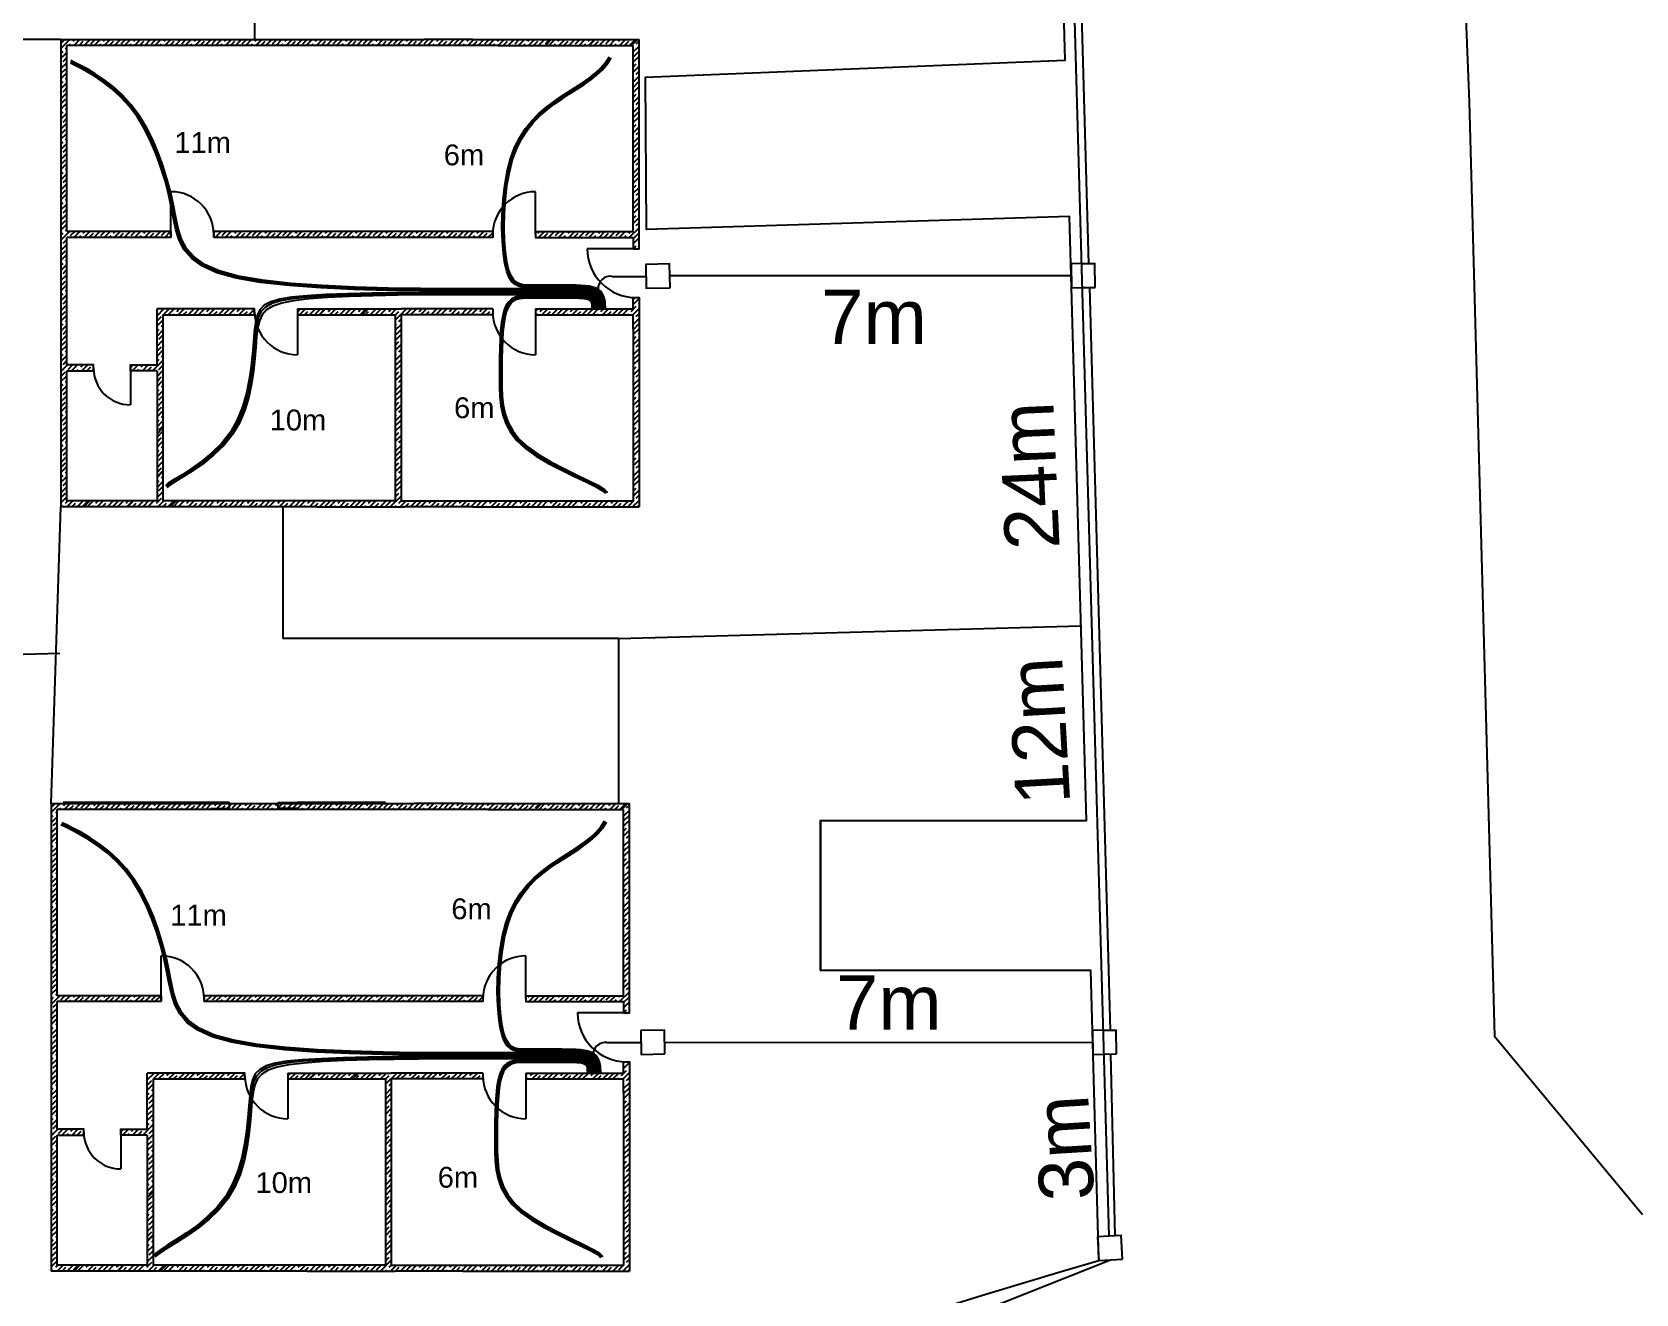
# Model space of a CAD drawing. Header units: millimetres. Extents: x 103318 to 103491, y 42496 to 42639.
# Drawn here: x 103423.96 to 103450.91, y 42568.29 to 42589.5 of the extents above; entities that cross this region are included whole.
import ezdxf

# ---------------------------------------------------------------- set-up
doc = ezdxf.new("R2010")
doc.units = ezdxf.units.MM
for name, color, linetype in [('cint', 3, 'Continuous'), ('cpri', 36, 'Continuous'), ('cseg', 5, 'Continuous'), ('urbanizacion', 7, 'Continuous')]:
    doc.layers.add(name, color=color, linetype=linetype)
doc.styles.get("Standard").update_dxf_attribs({"font": 'arial.ttf'})
pattern_1 = [(45, (103077.653, 42504.509), (-7.07107, 7.07107), []), (45, (103078.378, 42504.509), (-7.07107, 7.07107), []), (45, (103079.103, 42504.509), (-7.07107, 7.07107), [])]
pattern_2 = [(45, (103077.816, 42517.352), (-7.07107, 7.07107), []), (45, (103078.541, 42517.352), (-7.07107, 7.07107), []), (45, (103079.266, 42517.352), (-7.07107, 7.07107), [])]

msp = doc.modelspace()

# ---------------------------------------------------------------- hatches: boundary and pattern name
at = {"layer": 'urbanizacion'}
h = msp.add_hatch(dxfattribs=at)
h.set_pattern_fill('JIS_RC_10', color=256)
h.set_pattern_definition(pattern_2)
h.paths.add_polyline_path([(103434.161, 42589.379), (103431.366, 42589.379), (103430.546, 42589.379), (103424.447, 42589.379), (103424.447, 42581.524), (103428.746, 42581.524), (103430.226, 42581.524), (103431.366, 42581.524), (103431.686, 42581.524), (103434.161, 42581.524), (103434.161, 42585.041), (103434.061, 42585.041), (103434.061, 42584.851), (103432.421, 42584.851), (103432.421, 42584.751), (103434.061, 42584.751), (103434.061, 42584.509), (103434.061, 42581.624), (103430.161, 42581.624), (103430.161, 42584.751), (103431.701, 42584.751), (103431.701, 42584.851), (103430.161, 42584.851), (103428.421, 42584.851), (103428.421, 42584.751), (103430.061, 42584.751), (103430.061, 42581.624), (103426.161, 42581.624), (103426.161, 42584.751), (103427.701, 42584.751), (103427.701, 42584.851), (103426.061, 42584.851), (103426.061, 42583.909), (103425.614, 42583.909), (103425.614, 42583.809), (103426.061, 42583.809), (103426.061, 42581.624), (103424.547, 42581.624), (103424.547, 42583.809), (103424.994, 42583.809), (103424.994, 42583.909), (103424.547, 42583.909), (103424.547, 42586.051), (103426.295, 42586.051), (103426.295, 42586.151), (103424.547, 42586.151), (103424.547, 42589.279), (103430.126, 42589.279), (103431.786, 42589.279), (103434.061, 42589.279), (103434.061, 42586.151), (103432.421, 42586.151), (103432.421, 42586.101), (103432.421, 42586.051), (103434.061, 42586.051), (103434.061, 42585.861), (103434.111, 42585.861), (103434.161, 42585.861)])
h = msp.add_hatch(dxfattribs=at)
h.set_pattern_fill('JIS_RC_10', color=256)
h.set_pattern_definition(pattern_2)
h.paths.add_polyline_path([(103434.161, 42589.379), (103431.366, 42589.379), (103430.546, 42589.379), (103424.447, 42589.379), (103424.447, 42581.524), (103428.746, 42581.524), (103430.226, 42581.524), (103431.366, 42581.524), (103431.686, 42581.524), (103434.161, 42581.524), (103434.161, 42585.041), (103434.061, 42585.041), (103434.061, 42584.851), (103432.421, 42584.851), (103432.421, 42584.751), (103434.061, 42584.751), (103434.061, 42584.509), (103434.061, 42581.624), (103430.161, 42581.624), (103430.161, 42584.751), (103431.701, 42584.751), (103431.701, 42584.851), (103430.161, 42584.851), (103428.421, 42584.851), (103428.421, 42584.751), (103430.061, 42584.751), (103430.061, 42581.624), (103426.161, 42581.624), (103426.161, 42584.751), (103427.701, 42584.751), (103427.701, 42584.851), (103426.061, 42584.851), (103426.061, 42583.909), (103425.614, 42583.909), (103425.614, 42583.809), (103426.061, 42583.809), (103426.061, 42581.624), (103424.547, 42581.624), (103424.547, 42583.809), (103424.994, 42583.809), (103424.994, 42583.909), (103424.547, 42583.909), (103424.547, 42586.051), (103426.295, 42586.051), (103426.295, 42586.151), (103424.547, 42586.151), (103424.547, 42589.279), (103430.126, 42589.279), (103431.786, 42589.279), (103434.061, 42589.279), (103434.061, 42586.151), (103432.421, 42586.151), (103432.421, 42586.101), (103432.421, 42586.051), (103434.061, 42586.051), (103434.061, 42585.861), (103434.111, 42585.861), (103434.161, 42585.861)])
h = msp.add_hatch(dxfattribs=at)
h.set_pattern_fill('JIS_STN_1E', color=256, scale=0.12)
h.set_pattern_definition([(45, (103077.81633, 42517.35206), (-0.084852814, 0.084852814), []), (45, (103077.90093, 42517.35206), (-0.084852814, 0.084852814), [0.12, -0.06])])
h.paths.add_polyline_path([(103434.161, 42589.379), (103431.366, 42589.379), (103430.546, 42589.379), (103424.447, 42589.379), (103424.447, 42581.524), (103428.746, 42581.524), (103430.226, 42581.524), (103431.366, 42581.524), (103431.686, 42581.524), (103434.161, 42581.524), (103434.161, 42585.041), (103434.061, 42585.041), (103434.061, 42584.851), (103432.421, 42584.851), (103432.421, 42584.751), (103434.061, 42584.751), (103434.061, 42584.509), (103434.061, 42581.624), (103430.161, 42581.624), (103430.161, 42584.751), (103431.701, 42584.751), (103431.701, 42584.851), (103430.161, 42584.851), (103428.421, 42584.851), (103428.421, 42584.751), (103430.061, 42584.751), (103430.061, 42581.624), (103426.161, 42581.624), (103426.161, 42584.751), (103427.701, 42584.751), (103427.701, 42584.851), (103426.061, 42584.851), (103426.061, 42583.909), (103425.614, 42583.909), (103425.614, 42583.809), (103426.061, 42583.809), (103426.061, 42581.624), (103424.547, 42581.624), (103424.547, 42583.809), (103424.994, 42583.809), (103424.994, 42583.909), (103424.547, 42583.909), (103424.547, 42586.051), (103426.295, 42586.051), (103426.295, 42586.151), (103424.547, 42586.151), (103424.547, 42589.279), (103430.126, 42589.279), (103431.786, 42589.279), (103434.061, 42589.279), (103434.061, 42586.151), (103432.421, 42586.151), (103432.421, 42586.101), (103432.421, 42586.051), (103434.061, 42586.051), (103434.061, 42585.861), (103434.111, 42585.861), (103434.161, 42585.861)])
h.paths.add_polyline_path([(103431.701, 42586.151), (103427.015, 42586.151), (103427.015, 42586.051), (103431.701, 42586.051)], flags=17)
h = msp.add_hatch(dxfattribs=at)
h.set_pattern_fill('JIS_RC_10', color=256)
h.set_pattern_definition(pattern_1)
h.paths.add_polyline_path([(103433.998, 42576.536), (103431.202, 42576.536), (103430.382, 42576.536), (103424.283, 42576.536), (103424.283, 42568.68), (103428.582, 42568.68), (103430.062, 42568.68), (103431.202, 42568.68), (103431.522, 42568.68), (103433.998, 42568.68), (103433.998, 42572.198), (103433.898, 42572.198), (103433.898, 42572.008), (103432.258, 42572.008), (103432.258, 42571.908), (103433.898, 42571.908), (103433.898, 42571.666), (103433.898, 42568.78), (103429.998, 42568.78), (103429.998, 42571.908), (103431.538, 42571.908), (103431.538, 42572.008), (103429.998, 42572.008), (103428.258, 42572.008), (103428.258, 42571.908), (103429.898, 42571.908), (103429.898, 42568.78), (103425.998, 42568.78), (103425.998, 42571.908), (103427.538, 42571.908), (103427.538, 42572.008), (103425.898, 42572.008), (103425.898, 42571.066), (103425.451, 42571.066), (103425.451, 42570.966), (103425.898, 42570.966), (103425.898, 42568.78), (103424.383, 42568.78), (103424.383, 42570.966), (103424.831, 42570.966), (103424.831, 42571.066), (103424.383, 42571.066), (103424.383, 42573.208), (103426.132, 42573.208), (103426.132, 42573.308), (103424.383, 42573.308), (103424.383, 42576.436), (103429.962, 42576.436), (103431.622, 42576.436), (103433.898, 42576.436), (103433.898, 42573.308), (103432.258, 42573.308), (103432.258, 42573.258), (103432.258, 42573.208), (103433.898, 42573.208), (103433.898, 42573.018), (103433.948, 42573.018), (103433.998, 42573.018)])
h = msp.add_hatch(dxfattribs=at)
h.set_pattern_fill('JIS_RC_10', color=256)
h.set_pattern_definition(pattern_1)
h.paths.add_polyline_path([(103433.998, 42576.536), (103431.202, 42576.536), (103430.382, 42576.536), (103424.283, 42576.536), (103424.283, 42568.68), (103428.582, 42568.68), (103430.062, 42568.68), (103431.202, 42568.68), (103431.522, 42568.68), (103433.998, 42568.68), (103433.998, 42572.198), (103433.898, 42572.198), (103433.898, 42572.008), (103432.258, 42572.008), (103432.258, 42571.908), (103433.898, 42571.908), (103433.898, 42571.666), (103433.898, 42568.78), (103429.998, 42568.78), (103429.998, 42571.908), (103431.538, 42571.908), (103431.538, 42572.008), (103429.998, 42572.008), (103428.258, 42572.008), (103428.258, 42571.908), (103429.898, 42571.908), (103429.898, 42568.78), (103425.998, 42568.78), (103425.998, 42571.908), (103427.538, 42571.908), (103427.538, 42572.008), (103425.898, 42572.008), (103425.898, 42571.066), (103425.451, 42571.066), (103425.451, 42570.966), (103425.898, 42570.966), (103425.898, 42568.78), (103424.383, 42568.78), (103424.383, 42570.966), (103424.831, 42570.966), (103424.831, 42571.066), (103424.383, 42571.066), (103424.383, 42573.208), (103426.132, 42573.208), (103426.132, 42573.308), (103424.383, 42573.308), (103424.383, 42576.436), (103429.962, 42576.436), (103431.622, 42576.436), (103433.898, 42576.436), (103433.898, 42573.308), (103432.258, 42573.308), (103432.258, 42573.258), (103432.258, 42573.208), (103433.898, 42573.208), (103433.898, 42573.018), (103433.948, 42573.018), (103433.998, 42573.018)])
h = msp.add_hatch(dxfattribs=at)
h.set_pattern_fill('JIS_STN_1E', color=256, scale=0.12)
h.set_pattern_definition([(45, (103077.65269, 42504.5086), (-0.084852814, 0.084852814), []), (45, (103077.73729, 42504.5086), (-0.084852814, 0.084852814), [0.12, -0.06])])
h.paths.add_polyline_path([(103433.998, 42576.536), (103431.202, 42576.536), (103430.382, 42576.536), (103424.283, 42576.536), (103424.283, 42568.68), (103428.582, 42568.68), (103430.062, 42568.68), (103431.202, 42568.68), (103431.522, 42568.68), (103433.998, 42568.68), (103433.998, 42572.198), (103433.898, 42572.198), (103433.898, 42572.008), (103432.258, 42572.008), (103432.258, 42571.908), (103433.898, 42571.908), (103433.898, 42571.666), (103433.898, 42568.78), (103429.998, 42568.78), (103429.998, 42571.908), (103431.538, 42571.908), (103431.538, 42572.008), (103429.998, 42572.008), (103428.258, 42572.008), (103428.258, 42571.908), (103429.898, 42571.908), (103429.898, 42568.78), (103425.998, 42568.78), (103425.998, 42571.908), (103427.538, 42571.908), (103427.538, 42572.008), (103425.898, 42572.008), (103425.898, 42571.066), (103425.451, 42571.066), (103425.451, 42570.966), (103425.898, 42570.966), (103425.898, 42568.78), (103424.383, 42568.78), (103424.383, 42570.966), (103424.831, 42570.966), (103424.831, 42571.066), (103424.383, 42571.066), (103424.383, 42573.208), (103426.132, 42573.208), (103426.132, 42573.308), (103424.383, 42573.308), (103424.383, 42576.436), (103429.962, 42576.436), (103431.622, 42576.436), (103433.898, 42576.436), (103433.898, 42573.308), (103432.258, 42573.308), (103432.258, 42573.258), (103432.258, 42573.208), (103433.898, 42573.208), (103433.898, 42573.018), (103433.948, 42573.018), (103433.998, 42573.018)])
h.paths.add_polyline_path([(103431.538, 42573.308), (103426.852, 42573.308), (103426.852, 42573.208), (103431.538, 42573.208)], flags=17)

# ---------------------------------------------------------------- linework, layer by layer
at = {"layer": 'cint'}
for points in [[(103433.494, 42584.851), (103433.494, 42584.886), (103433.493, 42584.921), (103433.489, 42584.956), (103433.482, 42584.989), (103433.472, 42585.021), (103433.455, 42585.05), (103433.432, 42585.076), (103433.402, 42585.098), (103433.363, 42585.115), (103433.317, 42585.128), (103433.264, 42585.137), (103433.204, 42585.143), (103433.14, 42585.147), (103433.072, 42585.149), (103433, 42585.15), (103432.926, 42585.15), (103432.849, 42585.15), (103432.761, 42585.15), (103432.651, 42585.15), (103432.509, 42585.15), (103432.325, 42585.15), (103432.09, 42585.15), (103431.793, 42585.15), (103431.424, 42585.15), (103430.979, 42585.15), (103430.473, 42585.153), (103429.929, 42585.161), (103429.368, 42585.177), (103428.812, 42585.203), (103428.283, 42585.242), (103427.802, 42585.295), (103427.392, 42585.367), (103427.068, 42585.459), (103426.823, 42585.569), (103426.644, 42585.698), (103426.519, 42585.844), (103426.435, 42586.005), (103426.379, 42586.181), (103426.338, 42586.371), (103426.3, 42586.573), (103426.253, 42586.786), (103426.196, 42587.007), (103426.127, 42587.23), (103426.047, 42587.453), (103425.954, 42587.67), (103425.849, 42587.879), (103425.731, 42588.075), (103425.599, 42588.254), (103425.455, 42588.412), (103425.303, 42588.55), (103425.15, 42588.669), (103425.004, 42588.767), (103424.87, 42588.847), (103424.755, 42588.909), (103424.666, 42588.954), (103424.61, 42588.981)], [(103433.514, 42584.851), (103433.514, 42584.886), (103433.513, 42584.922), (103433.509, 42584.959), (103433.502, 42584.995), (103433.491, 42585.029), (103433.474, 42585.061), (103433.45, 42585.089), (103433.419, 42585.113), (103433.379, 42585.132), (103433.33, 42585.146), (103433.275, 42585.156), (103433.214, 42585.163), (103433.148, 42585.167), (103433.078, 42585.169), (103433.005, 42585.17), (103432.93, 42585.17), (103432.852, 42585.17), (103432.762, 42585.17), (103432.652, 42585.17), (103432.51, 42585.17), (103432.326, 42585.17), (103432.092, 42585.17), (103431.795, 42585.17), (103431.428, 42585.17), (103430.983, 42585.17), (103430.479, 42585.173), (103429.937, 42585.181), (103429.378, 42585.197), (103428.824, 42585.222), (103428.296, 42585.26), (103427.817, 42585.314), (103427.408, 42585.384), (103427.085, 42585.475), (103426.841, 42585.584), (103426.663, 42585.711), (103426.539, 42585.855), (103426.455, 42586.016), (103426.399, 42586.191), (103426.358, 42586.379), (103426.319, 42586.581), (103426.273, 42586.794), (103426.215, 42587.015), (103426.146, 42587.239), (103426.065, 42587.462), (103425.972, 42587.681), (103425.866, 42587.891), (103425.747, 42588.088), (103425.614, 42588.268), (103425.469, 42588.427), (103425.316, 42588.566), (103425.162, 42588.685), (103425.014, 42588.785), (103424.878, 42588.866), (103424.761, 42588.929), (103424.67, 42588.974), (103424.611, 42589.003)], [(103433.534, 42584.851), (103433.534, 42584.887), (103433.532, 42584.924), (103433.529, 42584.962), (103433.522, 42585), (103433.51, 42585.037), (103433.492, 42585.071), (103433.468, 42585.102), (103433.435, 42585.128), (103433.394, 42585.148), (103433.344, 42585.164), (103433.287, 42585.175), (103433.224, 42585.182), (103433.156, 42585.187), (103433.085, 42585.189), (103433.01, 42585.19), (103432.933, 42585.19), (103432.854, 42585.19), (103432.764, 42585.19), (103432.653, 42585.19), (103432.51, 42585.19), (103432.327, 42585.19), (103432.093, 42585.19), (103431.798, 42585.19), (103431.431, 42585.19), (103430.988, 42585.19), (103430.486, 42585.193), (103429.945, 42585.201), (103429.388, 42585.216), (103428.836, 42585.242), (103428.31, 42585.279), (103427.833, 42585.332), (103427.425, 42585.402), (103427.103, 42585.491), (103426.86, 42585.599), (103426.683, 42585.724), (103426.558, 42585.867), (103426.475, 42586.026), (103426.419, 42586.2), (103426.378, 42586.388), (103426.339, 42586.589), (103426.292, 42586.802), (103426.234, 42587.023), (103426.164, 42587.247), (103426.083, 42587.472), (103425.989, 42587.691), (103425.882, 42587.902), (103425.763, 42588.1), (103425.629, 42588.281), (103425.482, 42588.442), (103425.328, 42588.582), (103425.173, 42588.702), (103425.023, 42588.802), (103424.886, 42588.884), (103424.767, 42588.948), (103424.673, 42588.995), (103424.612, 42589.025)], [(103433.554, 42584.851), (103433.554, 42584.887), (103433.552, 42584.926), (103433.549, 42584.966), (103433.541, 42585.006), (103433.529, 42585.045), (103433.511, 42585.082), (103433.486, 42585.115), (103433.452, 42585.143), (103433.409, 42585.165), (103433.358, 42585.182), (103433.299, 42585.194), (103433.234, 42585.202), (103433.165, 42585.206), (103433.091, 42585.209), (103433.014, 42585.21), (103432.936, 42585.21), (103432.858, 42585.21), (103432.779, 42585.21), (103432.701, 42585.21), (103432.623, 42585.21), (103432.546, 42585.21), (103432.471, 42585.21), (103432.398, 42585.21), (103432.327, 42585.21), (103432.258, 42585.211), (103432.193, 42585.216), (103432.132, 42585.231), (103432.076, 42585.261), (103432.024, 42585.309), (103431.978, 42585.381), (103431.938, 42585.481), (103431.906, 42585.615), (103431.88, 42585.785), (103431.864, 42585.984), (103431.857, 42586.206), (103431.86, 42586.442), (103431.875, 42586.685), (103431.903, 42586.926), (103431.944, 42587.158), (103431.999, 42587.372), (103432.07, 42587.564), (103432.155, 42587.732), (103432.251, 42587.881), (103432.357, 42588.012), (103432.471, 42588.129), (103432.591, 42588.233), (103432.715, 42588.327), (103432.84, 42588.413), (103432.966, 42588.495), (103433.089, 42588.574), (103433.208, 42588.652), (103433.32, 42588.731), (103433.423, 42588.812), (103433.515, 42588.897), (103433.593, 42588.989), (103433.656, 42589.089)], [(103433.574, 42584.851), (103433.574, 42584.888), (103433.572, 42584.927), (103433.568, 42584.969), (103433.561, 42585.012), (103433.548, 42585.053), (103433.53, 42585.092), (103433.503, 42585.128), (103433.469, 42585.158), (103433.424, 42585.182), (103433.371, 42585.2), (103433.311, 42585.212), (103433.244, 42585.221), (103433.173, 42585.226), (103433.097, 42585.229), (103433.019, 42585.23), (103432.94, 42585.23), (103432.86, 42585.23), (103432.781, 42585.23), (103432.702, 42585.23), (103432.624, 42585.23), (103432.547, 42585.23), (103432.473, 42585.23), (103432.4, 42585.23), (103432.33, 42585.23), (103432.263, 42585.231), (103432.2, 42585.236), (103432.14, 42585.251), (103432.086, 42585.28), (103432.036, 42585.328), (103431.992, 42585.399), (103431.954, 42585.498), (103431.922, 42585.63), (103431.898, 42585.798), (103431.882, 42585.995), (103431.876, 42586.214), (103431.879, 42586.447), (103431.894, 42586.687), (103431.922, 42586.925), (103431.963, 42587.154), (103432.018, 42587.367), (103432.088, 42587.556), (103432.172, 42587.723), (103432.268, 42587.87), (103432.373, 42588), (103432.486, 42588.115), (103432.605, 42588.219), (103432.729, 42588.312), (103432.854, 42588.398), (103432.979, 42588.48), (103433.103, 42588.559), (103433.222, 42588.637), (103433.334, 42588.716), (103433.438, 42588.798), (103433.531, 42588.885), (103433.61, 42588.978), (103433.674, 42589.08)], [(103433.594, 42584.851), (103433.594, 42584.888), (103433.592, 42584.929), (103433.588, 42584.973), (103433.58, 42585.017), (103433.567, 42585.061), (103433.548, 42585.103), (103433.521, 42585.141), (103433.485, 42585.173), (103433.44, 42585.198), (103433.385, 42585.218), (103433.323, 42585.231), (103433.254, 42585.24), (103433.181, 42585.246), (103433.104, 42585.249), (103433.024, 42585.25), (103432.943, 42585.25), (103432.862, 42585.25), (103432.782, 42585.25), (103432.703, 42585.25), (103432.625, 42585.25), (103432.548, 42585.25), (103432.474, 42585.25), (103432.402, 42585.25), (103432.333, 42585.25), (103432.268, 42585.251), (103432.206, 42585.256), (103432.149, 42585.271), (103432.096, 42585.299), (103432.048, 42585.346), (103432.005, 42585.417), (103431.969, 42585.515), (103431.939, 42585.645), (103431.916, 42585.811), (103431.901, 42586.005), (103431.895, 42586.222), (103431.899, 42586.452), (103431.914, 42586.689), (103431.941, 42586.925), (103431.982, 42587.151), (103432.036, 42587.361), (103432.106, 42587.548), (103432.189, 42587.713), (103432.284, 42587.859), (103432.389, 42587.988), (103432.501, 42588.102), (103432.62, 42588.204), (103432.742, 42588.297), (103432.867, 42588.383), (103432.993, 42588.465), (103433.116, 42588.544), (103433.236, 42588.622), (103433.349, 42588.701), (103433.453, 42588.784), (103433.547, 42588.872), (103433.627, 42588.967), (103433.691, 42589.071)], [(103433.474, 42584.851), (103433.474, 42584.885), (103433.473, 42584.919), (103433.469, 42584.952), (103433.463, 42584.984), (103433.452, 42585.013), (103433.437, 42585.04), (103433.415, 42585.063), (103433.385, 42585.083), (103433.348, 42585.099), (103433.303, 42585.11), (103433.252, 42585.119), (103433.194, 42585.124), (103433.132, 42585.128), (103433.066, 42585.129), (103432.996, 42585.13), (103432.923, 42585.13), (103432.848, 42585.13), (103432.763, 42585.13), (103432.663, 42585.13), (103432.539, 42585.13), (103432.385, 42585.13), (103432.193, 42585.13), (103431.957, 42585.13), (103431.669, 42585.13), (103431.326, 42585.13), (103430.939, 42585.129), (103430.525, 42585.127), (103430.098, 42585.123), (103429.675, 42585.116), (103429.27, 42585.106), (103428.9, 42585.092), (103428.581, 42585.073), (103428.323, 42585.048), (103428.122, 42585.015), (103427.972, 42584.971), (103427.864, 42584.912), (103427.79, 42584.836), (103427.743, 42584.739), (103427.714, 42584.619), (103427.695, 42584.473), (103427.681, 42584.298), (103427.664, 42584.101), (103427.642, 42583.887), (103427.61, 42583.662), (103427.563, 42583.433), (103427.498, 42583.205), (103427.41, 42582.986), (103427.294, 42582.782), (103427.15, 42582.597), (103426.985, 42582.433), (103426.812, 42582.29), (103426.64, 42582.167), (103426.482, 42582.065), (103426.349, 42581.983), (103426.251, 42581.921), (103426.201, 42581.88)], [(103433.454, 42584.851), (103433.454, 42584.885), (103433.453, 42584.918), (103433.449, 42584.949), (103433.443, 42584.978), (103433.433, 42585.005), (103433.418, 42585.029), (103433.397, 42585.05), (103433.369, 42585.068), (103433.333, 42585.082), (103433.29, 42585.092), (103433.24, 42585.1), (103433.184, 42585.105), (103433.124, 42585.108), (103433.059, 42585.109), (103432.991, 42585.11), (103432.92, 42585.11), (103432.845, 42585.11), (103432.762, 42585.11), (103432.662, 42585.11), (103432.539, 42585.11), (103432.385, 42585.11), (103432.195, 42585.11), (103431.959, 42585.11), (103431.672, 42585.11), (103431.33, 42585.11), (103430.945, 42585.109), (103430.532, 42585.107), (103430.107, 42585.102), (103429.685, 42585.095), (103429.282, 42585.084), (103428.914, 42585.069), (103428.595, 42585.048), (103428.338, 42585.022), (103428.139, 42584.986), (103427.989, 42584.94), (103427.882, 42584.879), (103427.808, 42584.801), (103427.761, 42584.703), (103427.732, 42584.582), (103427.714, 42584.436), (103427.699, 42584.262), (103427.683, 42584.066), (103427.661, 42583.854), (103427.629, 42583.632), (103427.582, 42583.406), (103427.517, 42583.181), (103427.428, 42582.965), (103427.312, 42582.762), (103427.166, 42582.579), (103427.001, 42582.416), (103426.826, 42582.273), (103426.654, 42582.15), (103426.495, 42582.048), (103426.361, 42581.966), (103426.264, 42581.905), (103426.214, 42581.864)], [(103433.434, 42584.851), (103433.434, 42584.885), (103433.433, 42584.916), (103433.43, 42584.945), (103433.424, 42584.972), (103433.414, 42584.997), (103433.399, 42585.019), (103433.379, 42585.037), (103433.352, 42585.053), (103433.317, 42585.065), (103433.276, 42585.074), (103433.228, 42585.081), (103433.174, 42585.085), (103433.116, 42585.088), (103433.053, 42585.089), (103432.986, 42585.09), (103432.916, 42585.09), (103432.843, 42585.09), (103432.76, 42585.09), (103432.661, 42585.09), (103432.539, 42585.09), (103432.386, 42585.09), (103432.196, 42585.09), (103431.961, 42585.09), (103431.675, 42585.09), (103431.334, 42585.09), (103430.95, 42585.089), (103430.539, 42585.086), (103430.115, 42585.081), (103429.695, 42585.073), (103429.294, 42585.06), (103428.927, 42585.043), (103428.61, 42585.019), (103428.354, 42584.989), (103428.156, 42584.95), (103428.007, 42584.899), (103427.9, 42584.833), (103427.827, 42584.751), (103427.781, 42584.65), (103427.752, 42584.528), (103427.734, 42584.381), (103427.72, 42584.209), (103427.703, 42584.016), (103427.681, 42583.807), (103427.649, 42583.59), (103427.602, 42583.368), (103427.536, 42583.148), (103427.446, 42582.936), (103427.329, 42582.738), (103427.183, 42582.557), (103427.016, 42582.396), (103426.841, 42582.255), (103426.667, 42582.133), (103426.508, 42582.032), (103426.373, 42581.95), (103426.276, 42581.889), (103426.227, 42581.848)], [(103433.414, 42584.851), (103433.414, 42584.884), (103433.413, 42584.914), (103433.41, 42584.942), (103433.404, 42584.967), (103433.395, 42584.989), (103433.381, 42585.008), (103433.361, 42585.025), (103433.335, 42585.038), (103433.302, 42585.049), (103433.262, 42585.056), (103433.216, 42585.062), (103433.164, 42585.066), (103433.108, 42585.068), (103433.046, 42585.069), (103432.981, 42585.07), (103432.913, 42585.07), (103432.842, 42585.07), (103432.769, 42585.07), (103432.695, 42585.07), (103432.62, 42585.07), (103432.545, 42585.07), (103432.47, 42585.07), (103432.397, 42585.07), (103432.325, 42585.07), (103432.256, 42585.07), (103432.19, 42585.066), (103432.128, 42585.058), (103432.07, 42585.041), (103432.018, 42585.013), (103431.971, 42584.971), (103431.93, 42584.913), (103431.896, 42584.836), (103431.87, 42584.737), (103431.85, 42584.62), (103431.835, 42584.487), (103431.826, 42584.342), (103431.82, 42584.187), (103431.817, 42584.025), (103431.816, 42583.861), (103431.816, 42583.697), (103431.817, 42583.535), (103431.823, 42583.377), (103431.839, 42583.222), (103431.87, 42583.071), (103431.922, 42582.923), (103432, 42582.78), (103432.108, 42582.641), (103432.252, 42582.507), (103432.434, 42582.378), (103432.641, 42582.255), (103432.86, 42582.141), (103433.074, 42582.037), (103433.269, 42581.944), (103433.431, 42581.865), (103433.543, 42581.801), (103433.591, 42581.754)], [(103433.394, 42584.851), (103433.394, 42584.884), (103433.393, 42584.913), (103433.39, 42584.938), (103433.385, 42584.961), (103433.376, 42584.981), (103433.362, 42584.998), (103433.343, 42585.012), (103433.319, 42585.023), (103433.287, 42585.032), (103433.249, 42585.039), (103433.204, 42585.043), (103433.154, 42585.047), (103433.1, 42585.049), (103433.04, 42585.05), (103432.977, 42585.05), (103432.91, 42585.05), (103432.84, 42585.05), (103432.768, 42585.05), (103432.694, 42585.05), (103432.62, 42585.05), (103432.545, 42585.05), (103432.471, 42585.05), (103432.399, 42585.05), (103432.328, 42585.05), (103432.261, 42585.05), (103432.197, 42585.046), (103432.136, 42585.038), (103432.08, 42585.021), (103432.03, 42584.994), (103431.984, 42584.953), (103431.945, 42584.895), (103431.913, 42584.819), (103431.887, 42584.722), (103431.868, 42584.606), (103431.855, 42584.475), (103431.845, 42584.332), (103431.84, 42584.179), (103431.837, 42584.02), (103431.836, 42583.858), (103431.836, 42583.696), (103431.837, 42583.536), (103431.843, 42583.38), (103431.859, 42583.227), (103431.89, 42583.077), (103431.942, 42582.932), (103432.019, 42582.79), (103432.127, 42582.653), (103432.271, 42582.52), (103432.452, 42582.391), (103432.66, 42582.269), (103432.878, 42582.155), (103433.092, 42582.05), (103433.287, 42581.957), (103433.449, 42581.876), (103433.561, 42581.81), (103433.61, 42581.759)], [(103433.374, 42584.851), (103433.374, 42584.883), (103433.373, 42584.911), (103433.37, 42584.935), (103433.365, 42584.955), (103433.356, 42584.973), (103433.344, 42584.987), (103433.326, 42584.999), (103433.302, 42585.008), (103433.272, 42585.015), (103433.235, 42585.021), (103433.192, 42585.025), (103433.144, 42585.027), (103433.091, 42585.029), (103433.034, 42585.03), (103432.972, 42585.03), (103432.906, 42585.03), (103432.838, 42585.03), (103432.766, 42585.03), (103432.694, 42585.03), (103432.62, 42585.03), (103432.546, 42585.03), (103432.473, 42585.03), (103432.401, 42585.03), (103432.332, 42585.03), (103432.266, 42585.03), (103432.203, 42585.026), (103432.144, 42585.018), (103432.09, 42585.002), (103432.042, 42584.974), (103431.998, 42584.934), (103431.961, 42584.877), (103431.93, 42584.802), (103431.905, 42584.707), (103431.887, 42584.593), (103431.874, 42584.464), (103431.865, 42584.322), (103431.86, 42584.172), (103431.857, 42584.015), (103431.856, 42583.855), (103431.856, 42583.695), (103431.857, 42583.537), (103431.863, 42583.383), (103431.879, 42583.232), (103431.91, 42583.084), (103431.962, 42582.94), (103432.039, 42582.8), (103432.147, 42582.664), (103432.29, 42582.532), (103432.471, 42582.404), (103432.678, 42582.283), (103432.896, 42582.169), (103433.109, 42582.064), (103433.305, 42581.969), (103433.466, 42581.887), (103433.58, 42581.818), (103433.63, 42581.765)], [(103433.476, 42572.008), (103433.476, 42572.044), (103433.475, 42572.082), (103433.471, 42572.122), (103433.464, 42572.163), (103433.451, 42572.202), (103433.433, 42572.238), (103433.408, 42572.271), (103433.374, 42572.3), (103433.331, 42572.322), (103433.28, 42572.338), (103433.221, 42572.35), (103433.157, 42572.358), (103433.087, 42572.363), (103433.013, 42572.365), (103432.937, 42572.366), (103432.859, 42572.367), (103432.78, 42572.367), (103432.701, 42572.367), (103432.623, 42572.367), (103432.545, 42572.367), (103432.469, 42572.367), (103432.393, 42572.367), (103432.32, 42572.367), (103432.249, 42572.367), (103432.181, 42572.367), (103432.116, 42572.373), (103432.055, 42572.388), (103431.998, 42572.417), (103431.946, 42572.465), (103431.9, 42572.537), (103431.861, 42572.638), (103431.828, 42572.772), (103431.803, 42572.941), (103431.786, 42573.141), (103431.779, 42573.363), (103431.782, 42573.599), (103431.797, 42573.841), (103431.825, 42574.082), (103431.866, 42574.314), (103431.922, 42574.529), (103431.993, 42574.72), (103432.077, 42574.889), (103432.174, 42575.038), (103432.28, 42575.169), (103432.394, 42575.285), (103432.513, 42575.389), (103432.637, 42575.483), (103432.763, 42575.57), (103432.888, 42575.652), (103433.012, 42575.731), (103433.13, 42575.809), (103433.242, 42575.887), (103433.346, 42575.968), (103433.437, 42576.054), (103433.516, 42576.146), (103433.578, 42576.246)], [(103433.496, 42572.008), (103433.496, 42572.044), (103433.495, 42572.084), (103433.491, 42572.126), (103433.483, 42572.168), (103433.471, 42572.21), (103433.452, 42572.249), (103433.426, 42572.284), (103433.391, 42572.315), (103433.347, 42572.338), (103433.294, 42572.356), (103433.233, 42572.369), (103433.167, 42572.378), (103433.095, 42572.383), (103433.02, 42572.385), (103432.942, 42572.386), (103432.862, 42572.387), (103432.782, 42572.387), (103432.703, 42572.387), (103432.624, 42572.387), (103432.546, 42572.387), (103432.47, 42572.387), (103432.395, 42572.387), (103432.322, 42572.387), (103432.252, 42572.387), (103432.186, 42572.387), (103432.122, 42572.393), (103432.063, 42572.408), (103432.008, 42572.437), (103431.958, 42572.484), (103431.914, 42572.555), (103431.876, 42572.655), (103431.845, 42572.787), (103431.821, 42572.954), (103431.805, 42573.151), (103431.798, 42573.37), (103431.802, 42573.604), (103431.817, 42573.844), (103431.844, 42574.082), (103431.885, 42574.311), (103431.94, 42574.523), (103432.011, 42574.712), (103432.094, 42574.879), (103432.19, 42575.027), (103432.295, 42575.157), (103432.409, 42575.272), (103432.528, 42575.375), (103432.651, 42575.469), (103432.776, 42575.555), (103432.902, 42575.637), (103433.025, 42575.715), (103433.144, 42575.793), (103433.257, 42575.873), (103433.361, 42575.954), (103433.453, 42576.041), (103433.532, 42576.135), (103433.596, 42576.237)], [(103433.416, 42572.008), (103433.416, 42572.042), (103433.415, 42572.077), (103433.411, 42572.112), (103433.405, 42572.146), (103433.394, 42572.178), (103433.377, 42572.207), (103433.355, 42572.233), (103433.324, 42572.255), (103433.286, 42572.272), (103433.239, 42572.285), (103433.186, 42572.294), (103433.127, 42572.3), (103433.063, 42572.304), (103432.994, 42572.306), (103432.923, 42572.306), (103432.849, 42572.307), (103432.772, 42572.307), (103432.683, 42572.307), (103432.573, 42572.307), (103432.431, 42572.307), (103432.248, 42572.307), (103432.012, 42572.307), (103431.715, 42572.307), (103431.347, 42572.307), (103430.901, 42572.307), (103430.395, 42572.31), (103429.851, 42572.318), (103429.29, 42572.334), (103428.734, 42572.36), (103428.205, 42572.398), (103427.725, 42572.452), (103427.314, 42572.524), (103426.99, 42572.615), (103426.745, 42572.726), (103426.567, 42572.854), (103426.442, 42573), (103426.358, 42573.162), (103426.302, 42573.338), (103426.261, 42573.528), (103426.222, 42573.73), (103426.176, 42573.943), (103426.118, 42574.163), (103426.05, 42574.387), (103425.969, 42574.609), (103425.877, 42574.827), (103425.771, 42575.036), (103425.653, 42575.232), (103425.522, 42575.411), (103425.377, 42575.569), (103425.224, 42575.708), (103425.068, 42575.827), (103424.916, 42575.929), (103424.772, 42576.014), (103424.642, 42576.083), (103424.532, 42576.138), (103424.448, 42576.179)], [(103433.436, 42572.008), (103433.436, 42572.043), (103433.435, 42572.079), (103433.431, 42572.115), (103433.424, 42572.151), (103433.413, 42572.186), (103433.396, 42572.217), (103433.372, 42572.246), (103433.341, 42572.27), (103433.301, 42572.288), (103433.253, 42572.302), (103433.198, 42572.313), (103433.137, 42572.319), (103433.071, 42572.324), (103433.001, 42572.326), (103432.927, 42572.326), (103432.852, 42572.327), (103432.774, 42572.327), (103432.685, 42572.327), (103432.574, 42572.327), (103432.432, 42572.327), (103432.249, 42572.327), (103432.014, 42572.327), (103431.718, 42572.327), (103431.35, 42572.327), (103430.906, 42572.327), (103430.402, 42572.33), (103429.859, 42572.338), (103429.3, 42572.353), (103428.746, 42572.379), (103428.219, 42572.417), (103427.74, 42572.47), (103427.331, 42572.541), (103427.008, 42572.631), (103426.764, 42572.74), (103426.586, 42572.868), (103426.461, 42573.012), (103426.377, 42573.172), (103426.321, 42573.347), (103426.28, 42573.536), (103426.242, 42573.738), (103426.195, 42573.951), (103426.137, 42574.171), (103426.068, 42574.395), (103425.987, 42574.619), (103425.894, 42574.837), (103425.788, 42575.047), (103425.669, 42575.244), (103425.536, 42575.424), (103425.391, 42575.584), (103425.237, 42575.723), (103425.08, 42575.844), (103424.926, 42575.946), (103424.782, 42576.031), (103424.651, 42576.101), (103424.541, 42576.156), (103424.457, 42576.197)], [(103433.456, 42572.008), (103433.456, 42572.043), (103433.455, 42572.081), (103433.451, 42572.119), (103433.444, 42572.157), (103433.432, 42572.194), (103433.415, 42572.228), (103433.39, 42572.259), (103433.358, 42572.285), (103433.316, 42572.305), (103433.266, 42572.32), (103433.21, 42572.331), (103433.147, 42572.339), (103433.079, 42572.343), (103433.007, 42572.346), (103432.932, 42572.346), (103432.855, 42572.347), (103432.776, 42572.347), (103432.686, 42572.347), (103432.575, 42572.347), (103432.433, 42572.347), (103432.25, 42572.347), (103432.015, 42572.347), (103431.72, 42572.347), (103431.353, 42572.347), (103430.91, 42572.347), (103430.408, 42572.35), (103429.867, 42572.358), (103429.31, 42572.373), (103428.758, 42572.398), (103428.232, 42572.436), (103427.755, 42572.488), (103427.347, 42572.558), (103427.026, 42572.647), (103426.782, 42572.755), (103426.605, 42572.881), (103426.481, 42573.024), (103426.397, 42573.183), (103426.341, 42573.356), (103426.3, 42573.544), (103426.261, 42573.746), (103426.214, 42573.958), (103426.156, 42574.179), (103426.086, 42574.404), (103426.005, 42574.628), (103425.911, 42574.848), (103425.805, 42575.059), (103425.685, 42575.257), (103425.551, 42575.438), (103425.405, 42575.598), (103425.25, 42575.739), (103425.092, 42575.86), (103424.937, 42575.963), (103424.792, 42576.049), (103424.66, 42576.119), (103424.55, 42576.174), (103424.465, 42576.214)], [(103433.516, 42572.008), (103433.516, 42572.045), (103433.515, 42572.086), (103433.511, 42572.129), (103433.503, 42572.174), (103433.49, 42572.218), (103433.47, 42572.26), (103433.443, 42572.297), (103433.408, 42572.33), (103433.362, 42572.355), (103433.307, 42572.374), (103433.245, 42572.388), (103433.177, 42572.397), (103433.103, 42572.402), (103433.026, 42572.405), (103432.946, 42572.406), (103432.865, 42572.407), (103432.785, 42572.407), (103432.704, 42572.407), (103432.625, 42572.407), (103432.547, 42572.407), (103432.471, 42572.407), (103432.396, 42572.407), (103432.325, 42572.407), (103432.256, 42572.407), (103432.19, 42572.407), (103432.128, 42572.413), (103432.071, 42572.427), (103432.018, 42572.456), (103431.97, 42572.503), (103431.928, 42572.573), (103431.891, 42572.671), (103431.861, 42572.802), (103431.838, 42572.967), (103431.823, 42573.162), (103431.817, 42573.378), (103431.821, 42573.609), (103431.836, 42573.846), (103431.864, 42574.081), (103431.904, 42574.308), (103431.959, 42574.517), (103432.028, 42574.704), (103432.112, 42574.87), (103432.206, 42575.015), (103432.311, 42575.144), (103432.423, 42575.258), (103432.542, 42575.361), (103432.665, 42575.454), (103432.79, 42575.54), (103432.915, 42575.621), (103433.039, 42575.7), (103433.158, 42575.778), (103433.271, 42575.858), (103433.375, 42575.941), (103433.469, 42576.029), (103433.549, 42576.124), (103433.614, 42576.228)], [(103433.376, 42572.008), (103433.376, 42572.042), (103433.375, 42572.074), (103433.372, 42572.105), (103433.366, 42572.134), (103433.355, 42572.161), (103433.34, 42572.186), (103433.319, 42572.207), (103433.291, 42572.225), (103433.255, 42572.238), (103433.212, 42572.249), (103433.162, 42572.256), (103433.107, 42572.261), (103433.046, 42572.264), (103432.981, 42572.266), (103432.913, 42572.266), (103432.842, 42572.267), (103432.768, 42572.267), (103432.684, 42572.267), (103432.584, 42572.267), (103432.461, 42572.267), (103432.308, 42572.267), (103432.117, 42572.267), (103431.881, 42572.267), (103431.594, 42572.267), (103431.252, 42572.266), (103430.867, 42572.266), (103430.454, 42572.263), (103430.029, 42572.259), (103429.607, 42572.251), (103429.205, 42572.24), (103428.836, 42572.225), (103428.518, 42572.205), (103428.261, 42572.178), (103428.061, 42572.143), (103427.912, 42572.096), (103427.804, 42572.035), (103427.731, 42571.957), (103427.683, 42571.859), (103427.655, 42571.739), (103427.637, 42571.592), (103427.622, 42571.419), (103427.606, 42571.223), (103427.583, 42571.011), (103427.551, 42570.789), (103427.504, 42570.562), (103427.439, 42570.338), (103427.35, 42570.121), (103427.234, 42569.919), (103427.089, 42569.735), (103426.921, 42569.571), (103426.742, 42569.425), (103426.56, 42569.296), (103426.387, 42569.183), (103426.231, 42569.086), (103426.103, 42569.003), (103426.012, 42568.933)], [(103433.396, 42572.008), (103433.396, 42572.042), (103433.395, 42572.076), (103433.392, 42572.109), (103433.385, 42572.14), (103433.375, 42572.169), (103433.359, 42572.196), (103433.337, 42572.22), (103433.308, 42572.24), (103433.27, 42572.255), (103433.225, 42572.267), (103433.174, 42572.275), (103433.117, 42572.281), (103433.054, 42572.284), (103432.988, 42572.286), (103432.918, 42572.286), (103432.845, 42572.287), (103432.77, 42572.287), (103432.685, 42572.287), (103432.585, 42572.287), (103432.461, 42572.287), (103432.307, 42572.287), (103432.116, 42572.287), (103431.88, 42572.287), (103431.591, 42572.287), (103431.248, 42572.286), (103430.862, 42572.286), (103430.447, 42572.284), (103430.02, 42572.279), (103429.597, 42572.273), (103429.193, 42572.262), (103428.823, 42572.248), (103428.503, 42572.229), (103428.245, 42572.205), (103428.045, 42572.172), (103427.895, 42572.127), (103427.786, 42572.068), (103427.712, 42571.992), (103427.665, 42571.896), (103427.636, 42571.776), (103427.618, 42571.629), (103427.603, 42571.455), (103427.586, 42571.258), (103427.564, 42571.043), (103427.532, 42570.818), (103427.486, 42570.589), (103427.42, 42570.362), (103427.332, 42570.143), (103427.217, 42569.939), (103427.072, 42569.754), (103426.906, 42569.589), (103426.728, 42569.442), (103426.549, 42569.314), (103426.378, 42569.203), (103426.225, 42569.107), (103426.101, 42569.027), (103426.015, 42568.96)], [(103433.356, 42572.008), (103433.356, 42572.041), (103433.355, 42572.072), (103433.352, 42572.102), (103433.346, 42572.129), (103433.336, 42572.153), (103433.322, 42572.175), (103433.301, 42572.194), (103433.274, 42572.21), (103433.24, 42572.222), (103433.198, 42572.231), (103433.15, 42572.238), (103433.097, 42572.242), (103433.038, 42572.245), (103432.975, 42572.246), (103432.908, 42572.246), (103432.839, 42572.247), (103432.765, 42572.247), (103432.683, 42572.247), (103432.584, 42572.247), (103432.461, 42572.247), (103432.308, 42572.247), (103432.118, 42572.247), (103431.883, 42572.247), (103431.597, 42572.247), (103431.256, 42572.246), (103430.872, 42572.245), (103430.461, 42572.243), (103430.038, 42572.238), (103429.618, 42572.229), (103429.216, 42572.217), (103428.85, 42572.199), (103428.532, 42572.176), (103428.277, 42572.146), (103428.078, 42572.106), (103427.93, 42572.055), (103427.823, 42571.99), (103427.75, 42571.908), (103427.703, 42571.807), (103427.674, 42571.684), (103427.657, 42571.537), (103427.642, 42571.365), (103427.626, 42571.172), (103427.604, 42570.964), (103427.571, 42570.746), (103427.524, 42570.525), (103427.458, 42570.305), (103427.369, 42570.093), (103427.252, 42569.894), (103427.105, 42569.714), (103426.937, 42569.552), (103426.756, 42569.407), (103426.574, 42569.279), (103426.399, 42569.166), (103426.243, 42569.069), (103426.114, 42568.986), (103426.024, 42568.916)], [(103433.336, 42572.008), (103433.336, 42572.041), (103433.335, 42572.071), (103433.332, 42572.098), (103433.326, 42572.123), (103433.317, 42572.145), (103433.303, 42572.165), (103433.284, 42572.181), (103433.258, 42572.195), (103433.224, 42572.205), (103433.185, 42572.213), (103433.138, 42572.219), (103433.087, 42572.223), (103433.03, 42572.225), (103432.969, 42572.226), (103432.904, 42572.226), (103432.835, 42572.227), (103432.764, 42572.227), (103432.692, 42572.227), (103432.617, 42572.227), (103432.542, 42572.227), (103432.467, 42572.227), (103432.392, 42572.227), (103432.319, 42572.227), (103432.247, 42572.227), (103432.178, 42572.226), (103432.113, 42572.223), (103432.05, 42572.214), (103431.993, 42572.197), (103431.94, 42572.169), (103431.893, 42572.128), (103431.852, 42572.069), (103431.819, 42571.992), (103431.792, 42571.894), (103431.772, 42571.777), (103431.758, 42571.644), (103431.748, 42571.498), (103431.742, 42571.343), (103431.739, 42571.182), (103431.738, 42571.018), (103431.738, 42570.853), (103431.739, 42570.692), (103431.745, 42570.533), (103431.761, 42570.378), (103431.793, 42570.227), (103431.845, 42570.08), (103431.922, 42569.937), (103432.03, 42569.798), (103432.174, 42569.664), (103432.356, 42569.535), (103432.564, 42569.412), (103432.782, 42569.298), (103432.996, 42569.193), (103433.192, 42569.1), (103433.353, 42569.021), (103433.465, 42568.957), (103433.514, 42568.91)], [(103433.316, 42572.008), (103433.316, 42572.04), (103433.315, 42572.069), (103433.312, 42572.095), (103433.307, 42572.118), (103433.298, 42572.137), (103433.285, 42572.154), (103433.266, 42572.168), (103433.241, 42572.18), (103433.209, 42572.188), (103433.171, 42572.195), (103433.127, 42572.2), (103433.077, 42572.203), (103433.022, 42572.205), (103432.962, 42572.206), (103432.899, 42572.206), (103432.832, 42572.207), (103432.762, 42572.207), (103432.69, 42572.207), (103432.617, 42572.207), (103432.542, 42572.207), (103432.468, 42572.207), (103432.394, 42572.207), (103432.321, 42572.207), (103432.251, 42572.207), (103432.183, 42572.206), (103432.119, 42572.203), (103432.059, 42572.194), (103432.003, 42572.178), (103431.952, 42572.15), (103431.907, 42572.109), (103431.868, 42572.052), (103431.835, 42571.975), (103431.81, 42571.878), (103431.791, 42571.763), (103431.777, 42571.632), (103431.768, 42571.488), (103431.762, 42571.336), (103431.759, 42571.177), (103431.758, 42571.015), (103431.758, 42570.852), (103431.759, 42570.693), (103431.765, 42570.536), (103431.781, 42570.383), (103431.813, 42570.234), (103431.864, 42570.088), (103431.942, 42569.947), (103432.05, 42569.809), (103432.194, 42569.676), (103432.375, 42569.548), (103432.582, 42569.426), (103432.8, 42569.312), (103433.014, 42569.207), (103433.209, 42569.113), (103433.371, 42569.032), (103433.484, 42568.966), (103433.533, 42568.916)], [(103433.296, 42572.008), (103433.296, 42572.04), (103433.295, 42572.068), (103433.293, 42572.091), (103433.287, 42572.112), (103433.279, 42572.129), (103433.266, 42572.144), (103433.248, 42572.155), (103433.224, 42572.165), (103433.194, 42572.172), (103433.157, 42572.177), (103433.115, 42572.181), (103433.067, 42572.184), (103433.014, 42572.185), (103432.956, 42572.186), (103432.894, 42572.186), (103432.829, 42572.187), (103432.76, 42572.187), (103432.689, 42572.187), (103432.616, 42572.187), (103432.542, 42572.187), (103432.468, 42572.187), (103432.395, 42572.187), (103432.323, 42572.187), (103432.254, 42572.187), (103432.188, 42572.186), (103432.125, 42572.183), (103432.067, 42572.175), (103432.013, 42572.158), (103431.964, 42572.131), (103431.92, 42572.09), (103431.883, 42572.034), (103431.852, 42571.959), (103431.828, 42571.863), (103431.809, 42571.749), (103431.796, 42571.62), (103431.787, 42571.479), (103431.782, 42571.328), (103431.779, 42571.171), (103431.778, 42571.011), (103431.778, 42570.851), (103431.779, 42570.694), (103431.785, 42570.539), (103431.801, 42570.388), (103431.832, 42570.241), (103431.884, 42570.097), (103431.961, 42569.956), (103432.069, 42569.82), (103432.213, 42569.688), (103432.393, 42569.561), (103432.6, 42569.439), (103432.818, 42569.325), (103433.032, 42569.22), (103433.227, 42569.126), (103433.389, 42569.044), (103433.502, 42568.975), (103433.552, 42568.922)]]:
    msp.add_lwpolyline(points, dxfattribs=at)
at = {"layer": 'cpri'}
for points in [[(103442.06, 42569.267), (103441.388, 42593.076)], [(103406.703, 42549.887), (103413.1, 42554.067), (103418.105, 42557.285), (103422.13, 42559.765), (103425.59, 42561.729), (103428.902, 42563.398), (103432.478, 42564.996), (103436.733, 42566.745), (103442.083, 42568.868)]]:
    msp.add_lwpolyline(points, dxfattribs=at)
msp.add_lwpolyline([(103442.283, 42568.879), (103442.259, 42569.279), (103441.86, 42569.255), (103441.883, 42568.856)], close=True, dxfattribs=at)
at = {"layer": 'cseg'}
for p, q in [((103433.705, 42585.398), (103434.278, 42585.398)), ((103441.618, 42585.61), (103441.818, 42585.613)), ((103441.626, 42585.21), (103441.826, 42585.213)), ((103441.977, 42572.724), (103442.177, 42572.728)), ((103433.619, 42572.52), (103434.192, 42572.52))]:
    msp.add_line(p, q, dxfattribs=at)
for points in [[(103441.718, 42585.611), (103441.363, 42598.187)], [(103441.422, 42585.406), (103434.678, 42585.406)], [(103433.472, 42585.204), (103433.472, 42584.851)], [(103441.726, 42585.212), (103442.077, 42572.726)], [(103434.592, 42572.528), (103441.78, 42572.52)], [(103433.387, 42572.325), (103433.387, 42572.008)], [(103442.159, 42569.279), (103442.084, 42572.326)]]:
    msp.add_lwpolyline(points, dxfattribs=at)
for points in [[(103434.681, 42585.206), (103434.674, 42585.606), (103434.274, 42585.598), (103434.281, 42585.198)], [(103441.826, 42585.213), (103441.818, 42585.613), (103441.418, 42585.606), (103441.426, 42585.206)], [(103434.596, 42572.328), (103434.588, 42572.728), (103434.189, 42572.72), (103434.196, 42572.32)], [(103442.184, 42572.328), (103442.177, 42572.728), (103441.777, 42572.72), (103441.784, 42572.32)]]:
    msp.add_lwpolyline(points, close=True, dxfattribs=at)
for centre in [(103433.678, 42585.194), (103433.593, 42572.316)]:
    msp.add_arc(centre, 0.206, 82.6374, 182.6809, dxfattribs=at)
at = {"layer": 'urbanizacion'}
for p, q in [((103427.015, 42586.051), (103427.015, 42586.151)), ((103437.209, 42576.25), (103437.209, 42573.729)), ((103426.852, 42573.208), (103426.852, 42573.308))]:
    msp.add_line(p, q, dxfattribs=at)
for points in [[(103446.711, 42623.311), (103448.106, 42588.329), (103448.53, 42572.625), (103451.022, 42569.63)], [(103424.447, 42589.379), (103423.745, 42589.379), (103423.745, 42594.463), (103424.042, 42594.463)], [(103427.706, 42589.379), (103427.706, 42594.463)], [(103441.885, 42568.856), (103441.748, 42573.729), (103437.209, 42573.729), (103437.209, 42576.25), (103441.678, 42576.25), (103441.394, 42586.407), (103434.288, 42586.184), (103434.271, 42588.747), (103441.321, 42589.03), (103441.223, 42592.514)], [(103424.447, 42589.379), (103424.447, 42581.524)], [(103424.447, 42589.379), (103430.546, 42589.379)], [(103430.126, 42589.279), (103424.547, 42589.279)], [(103424.547, 42586.151), (103424.547, 42589.279)], [(103431.786, 42589.279), (103430.126, 42589.279)], [(103431.366, 42589.379), (103430.546, 42589.379)], [(103431.366, 42589.379), (103434.161, 42589.379)], [(103431.686, 42589.279), (103431.366, 42589.279)], [(103431.786, 42589.279), (103434.061, 42589.279)], [(103434.061, 42586.051), (103434.061, 42585.861), (103434.161, 42585.861), (103434.161, 42589.379)], [(103434.061, 42586.151), (103434.061, 42589.279)], [(103426.295, 42586.101), (103426.295, 42586.821)], [(103432.421, 42586.101), (103432.421, 42586.821)], [(103426.295, 42586.051), (103426.295, 42586.31)], [(103426.295, 42586.151), (103424.547, 42586.151)], [(103426.295, 42586.051), (103424.547, 42586.051)], [(103424.547, 42583.909), (103424.547, 42586.051)], [(103426.295, 42586.151), (103426.295, 42586.051)], [(103427.015, 42586.151), (103427.015, 42586.051)], [(103431.701, 42586.151), (103431.701, 42586.051), (103427.015, 42586.051)], [(103431.701, 42586.151), (103427.015, 42586.151)], [(103432.421, 42586.151), (103432.421, 42586.051), (103434.061, 42586.051)], [(103432.421, 42586.151), (103434.061, 42586.151)], [(103434.111, 42585.861), (103433.291, 42585.861)], [(103434.061, 42584.851), (103434.061, 42585.041), (103434.161, 42585.041), (103434.161, 42581.524)], [(103426.161, 42584.751), (103427.701, 42584.751), (103427.701, 42584.851), (103426.061, 42584.851)], [(103426.061, 42583.909), (103426.061, 42584.851)], [(103426.161, 42584.751), (103426.161, 42581.624)], [(103427.701, 42584.751), (103427.701, 42584.751)], [(103428.421, 42584.851), (103428.421, 42584.751), (103430.061, 42584.751)], [(103428.421, 42584.851), (103430.161, 42584.851)], [(103428.421, 42584.801), (103428.421, 42584.081)], [(103430.061, 42584.751), (103430.061, 42581.624)], [(103431.701, 42584.851), (103431.701, 42584.751), (103430.161, 42584.751)], [(103431.701, 42584.851), (103430.161, 42584.851)], [(103430.161, 42584.751), (103430.161, 42581.624)], [(103432.421, 42584.851), (103432.421, 42584.751), (103434.061, 42584.751)], [(103432.421, 42584.851), (103434.061, 42584.851)], [(103432.421, 42584.801), (103432.421, 42584.081)], [(103434.061, 42584.509), (103434.061, 42584.751)], [(103434.061, 42584.509), (103434.061, 42581.624)], [(103424.547, 42583.809), (103424.994, 42583.809), (103424.994, 42583.909), (103424.547, 42583.909)], [(103426.061, 42581.624), (103424.547, 42581.624), (103424.547, 42583.809)], [(103426.061, 42583.809), (103425.614, 42583.809), (103425.614, 42583.909), (103426.061, 42583.909)], [(103425.614, 42583.859), (103425.614, 42583.239)], [(103426.061, 42583.809), (103426.061, 42581.624)], [(103430.061, 42581.624), (103426.161, 42581.624)], [(103430.161, 42581.624), (103434.061, 42581.624)], [(103424.283, 42576.536), (103424.447, 42581.524)], [(103428.746, 42581.524), (103424.447, 42581.524)], [(103428.174, 42581.524), (103428.177, 42579.313)], [(103428.746, 42581.524), (103430.226, 42581.524)], [(103431.366, 42581.524), (103430.226, 42581.524)], [(103431.366, 42581.524), (103431.686, 42581.524)], [(103431.686, 42581.524), (103434.161, 42581.524)], [(103433.812, 42579.313), (103441.586, 42579.526)], [(103433.812, 42579.313), (103428.177, 42579.313)], [(103433.812, 42579.313), (103433.812, 42576.555)], [(103424.43, 42579.057), (103412.003, 42578.717)], [(103424.283, 42576.536), (103424.283, 42568.68)], [(103424.283, 42576.536), (103430.382, 42576.536)], [(103426.958, 42576.555), (103424.483, 42576.555)], [(103427.278, 42576.555), (103426.958, 42576.555)], [(103426.958, 42576.455), (103427.278, 42576.455), (103427.278, 42576.555)], [(103428.098, 42576.555), (103428.418, 42576.555)], [(103428.418, 42576.455), (103428.098, 42576.455), (103428.098, 42576.555)], [(103429.898, 42576.555), (103428.418, 42576.555)], [(103431.202, 42576.536), (103430.382, 42576.536)], [(103431.202, 42576.536), (103433.998, 42576.536)], [(103433.898, 42573.208), (103433.898, 42573.018), (103433.998, 42573.018), (103433.998, 42576.536)], [(103429.962, 42576.436), (103424.383, 42576.436)], [(103424.383, 42573.308), (103424.383, 42576.436)], [(103431.622, 42576.436), (103429.962, 42576.436)], [(103431.522, 42576.436), (103431.202, 42576.436)], [(103431.622, 42576.436), (103433.898, 42576.436)], [(103433.898, 42573.308), (103433.898, 42576.436)], [(103426.132, 42573.258), (103426.132, 42573.978)], [(103432.258, 42573.258), (103432.258, 42573.978)], [(103426.132, 42573.308), (103424.383, 42573.308)], [(103426.132, 42573.208), (103426.132, 42573.466)], [(103426.132, 42573.308), (103426.132, 42573.208)], [(103426.852, 42573.308), (103426.852, 42573.208)], [(103431.538, 42573.308), (103431.538, 42573.208), (103426.852, 42573.208)], [(103431.538, 42573.308), (103426.852, 42573.308)], [(103432.258, 42573.308), (103432.258, 42573.208), (103433.898, 42573.208)], [(103432.258, 42573.308), (103433.898, 42573.308)], [(103426.132, 42573.208), (103424.383, 42573.208)], [(103424.383, 42571.066), (103424.383, 42573.208)], [(103433.948, 42573.018), (103433.128, 42573.018)], [(103433.898, 42572.008), (103433.898, 42572.198), (103433.998, 42572.198), (103433.998, 42568.68)], [(103425.998, 42571.908), (103427.538, 42571.908), (103427.538, 42572.008), (103425.898, 42572.008)], [(103425.898, 42571.066), (103425.898, 42572.008)], [(103428.258, 42572.008), (103428.258, 42571.908), (103429.898, 42571.908)], [(103428.258, 42572.008), (103429.998, 42572.008)], [(103428.258, 42571.958), (103428.258, 42571.238)], [(103431.538, 42572.008), (103431.538, 42571.908), (103429.998, 42571.908)], [(103431.538, 42572.008), (103429.998, 42572.008)], [(103432.258, 42572.008), (103432.258, 42571.908), (103433.898, 42571.908)], [(103432.258, 42572.008), (103433.898, 42572.008)], [(103432.258, 42571.958), (103432.258, 42571.238)], [(103425.998, 42571.908), (103425.998, 42568.78)], [(103427.538, 42571.908), (103427.538, 42571.908)], [(103429.898, 42571.908), (103429.898, 42568.78)], [(103429.998, 42571.908), (103429.998, 42568.78)], [(103433.898, 42571.666), (103433.898, 42571.908)], [(103433.898, 42571.666), (103433.898, 42568.78)], [(103424.383, 42570.966), (103424.831, 42570.966), (103424.831, 42571.066), (103424.383, 42571.066)], [(103425.898, 42568.78), (103424.383, 42568.78), (103424.383, 42570.966)], [(103425.898, 42570.966), (103425.451, 42570.966), (103425.451, 42571.066), (103425.898, 42571.066)], [(103425.451, 42571.016), (103425.451, 42570.396)], [(103425.898, 42570.966), (103425.898, 42568.78)], [(103429.898, 42568.78), (103425.998, 42568.78)], [(103429.998, 42568.78), (103433.898, 42568.78)], [(103428.582, 42568.68), (103424.283, 42568.68)], [(103428.582, 42568.68), (103430.062, 42568.68)], [(103431.202, 42568.68), (103430.062, 42568.68)], [(103431.202, 42568.68), (103431.522, 42568.68)], [(103431.522, 42568.68), (103433.998, 42568.68)]]:
    msp.add_lwpolyline(points, dxfattribs=at)
msp.add_lwpolyline([(103405.192, 42548.876, -0.110295), (103441.885, 42568.856, -0.192195)], format="xyb", dxfattribs=at)
for centre, radius, start, end in [((103426.295, 42586.101), 0.72, 0, 90), ((103432.421, 42586.101), 0.72, 90, 180), ((103434.111, 42585.861), 0.82, 180, 270), ((103428.421, 42584.801), 0.72, 180, 270), ((103432.421, 42584.801), 0.72, 180, 270), ((103425.614, 42583.859), 0.62, 180, 270), ((103426.132, 42573.258), 0.72, 0, 90), ((103432.258, 42573.258), 0.72, 90, 180), ((103433.948, 42573.018), 0.82, 180, 270), ((103428.258, 42571.958), 0.72, 180, 270), ((103432.258, 42571.958), 0.72, 180, 270), ((103425.451, 42571.016), 0.62, 180, 270)]:
    msp.add_arc(centre, radius, start, end, dxfattribs=at)

# ---------------------------------------------------------------- texts
at = {"layer": 'cint'}
for s, p in [('11m', (103426.352, 42587.474)), ('6m', (103430.879, 42587.265)), ('6m', (103431.052, 42583.015)), ('10m', (103427.954, 42582.809)), ('6m', (103431.006, 42574.593)), ('11m', (103426.283, 42574.487)), ('10m', (103427.715, 42569.991)), ('6m', (103430.777, 42570.081))]:
    msp.add_text(s, height=0.35, dxfattribs=at).set_placement(p)
at = {"layer": 'cpri'}
msp.add_text('24m', height=0.9145, rotation=92.477, dxfattribs=at).set_placement((103441.226, 42580.825))
at = {"layer": 'cseg'}
for p in [(103437.221, 42584.261), (103437.469, 42572.737)]:
    msp.add_text('7m', height=0.9145, dxfattribs=at).set_placement(p)
for s, rotation, p in [('12m', 93.2037, (103441.405, 42576.54)), ('3m', 93.4947, (103441.811, 42569.889))]:
    msp.add_text(s, height=0.9145, rotation=rotation, dxfattribs=at).set_placement(p)

doc.saveas('drawing.dxf')
